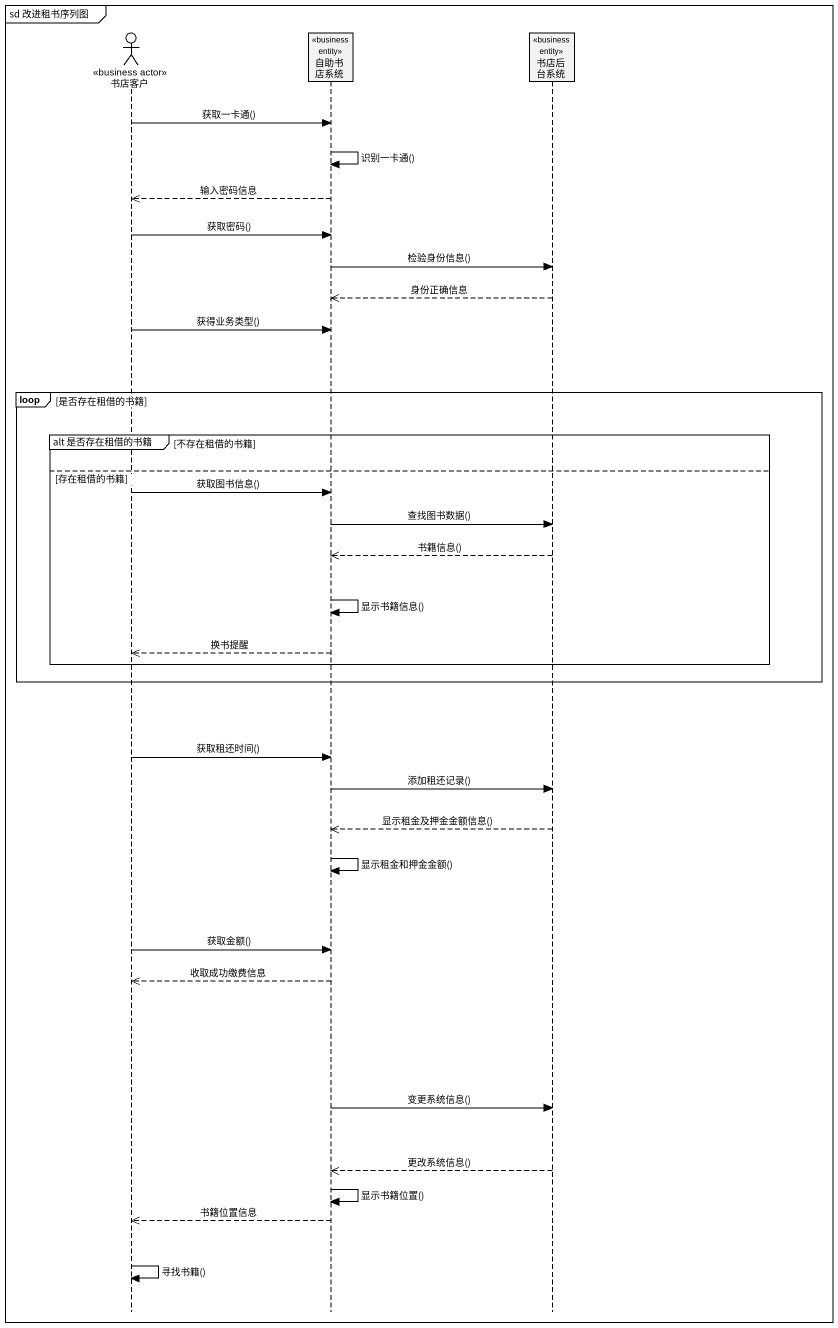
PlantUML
@startuml
mainframe sd 改进租书序列图
hide footbox
actor 书店客户 <<business actor>> #FFFFFF
participant 自助书店系统 <<business entity>>
participant 书店后台系统 <<business entity>>

书店客户 -> 自助书店系统 : 获取一卡通()
自助书店系统 -> 自助书店系统 : 识别一卡通()
自助书店系统 -->> 书店客户 : 输入密码信息
书店客户 -> 自助书店系统 : 获取密码()
自助书店系统 -> 书店后台系统 : 检验身份信息()
书店后台系统 -->> 自助书店系统 : 身份正确信息
书店客户 -> 自助书店系统 : 获得业务类型()
loop 是否存在租借的书籍
  group alt 是否存在租借的书籍 [不存在租借的书籍]
  else 存在租借的书籍
    书店客户 -> 自助书店系统 : 获取图书信息()
    自助书店系统 -> 书店后台系统 : 查找图书数据()
    书店后台系统 -->> 自助书店系统 : 书籍信息()
    自助书店系统 -> 自助书店系统 : 显示书籍信息()
    自助书店系统 -->> 书店客户 : 换书提醒
  end
end
书店客户 -> 自助书店系统 : 获取租还时间()
自助书店系统 -> 书店后台系统 : 添加租还记录()
书店后台系统 -->> 自助书店系统 : 显示租金及押金金额信息()
自助书店系统 -> 自助书店系统 : 显示租金和押金金额()
书店客户 -> 自助书店系统 : 获取金额()
自助书店系统 -->> 书店客户 : 收取成功缴费信息
自助书店系统 -> 书店后台系统 : 变更系统信息()
书店后台系统 -->> 自助书店系统 : 更改系统信息()
自助书店系统 -> 自助书店系统 : 显示书籍位置()
自助书店系统 -->> 书店客户 : 书籍位置信息
书店客户 -> 书店客户 : 寻找书籍()
@enduml
